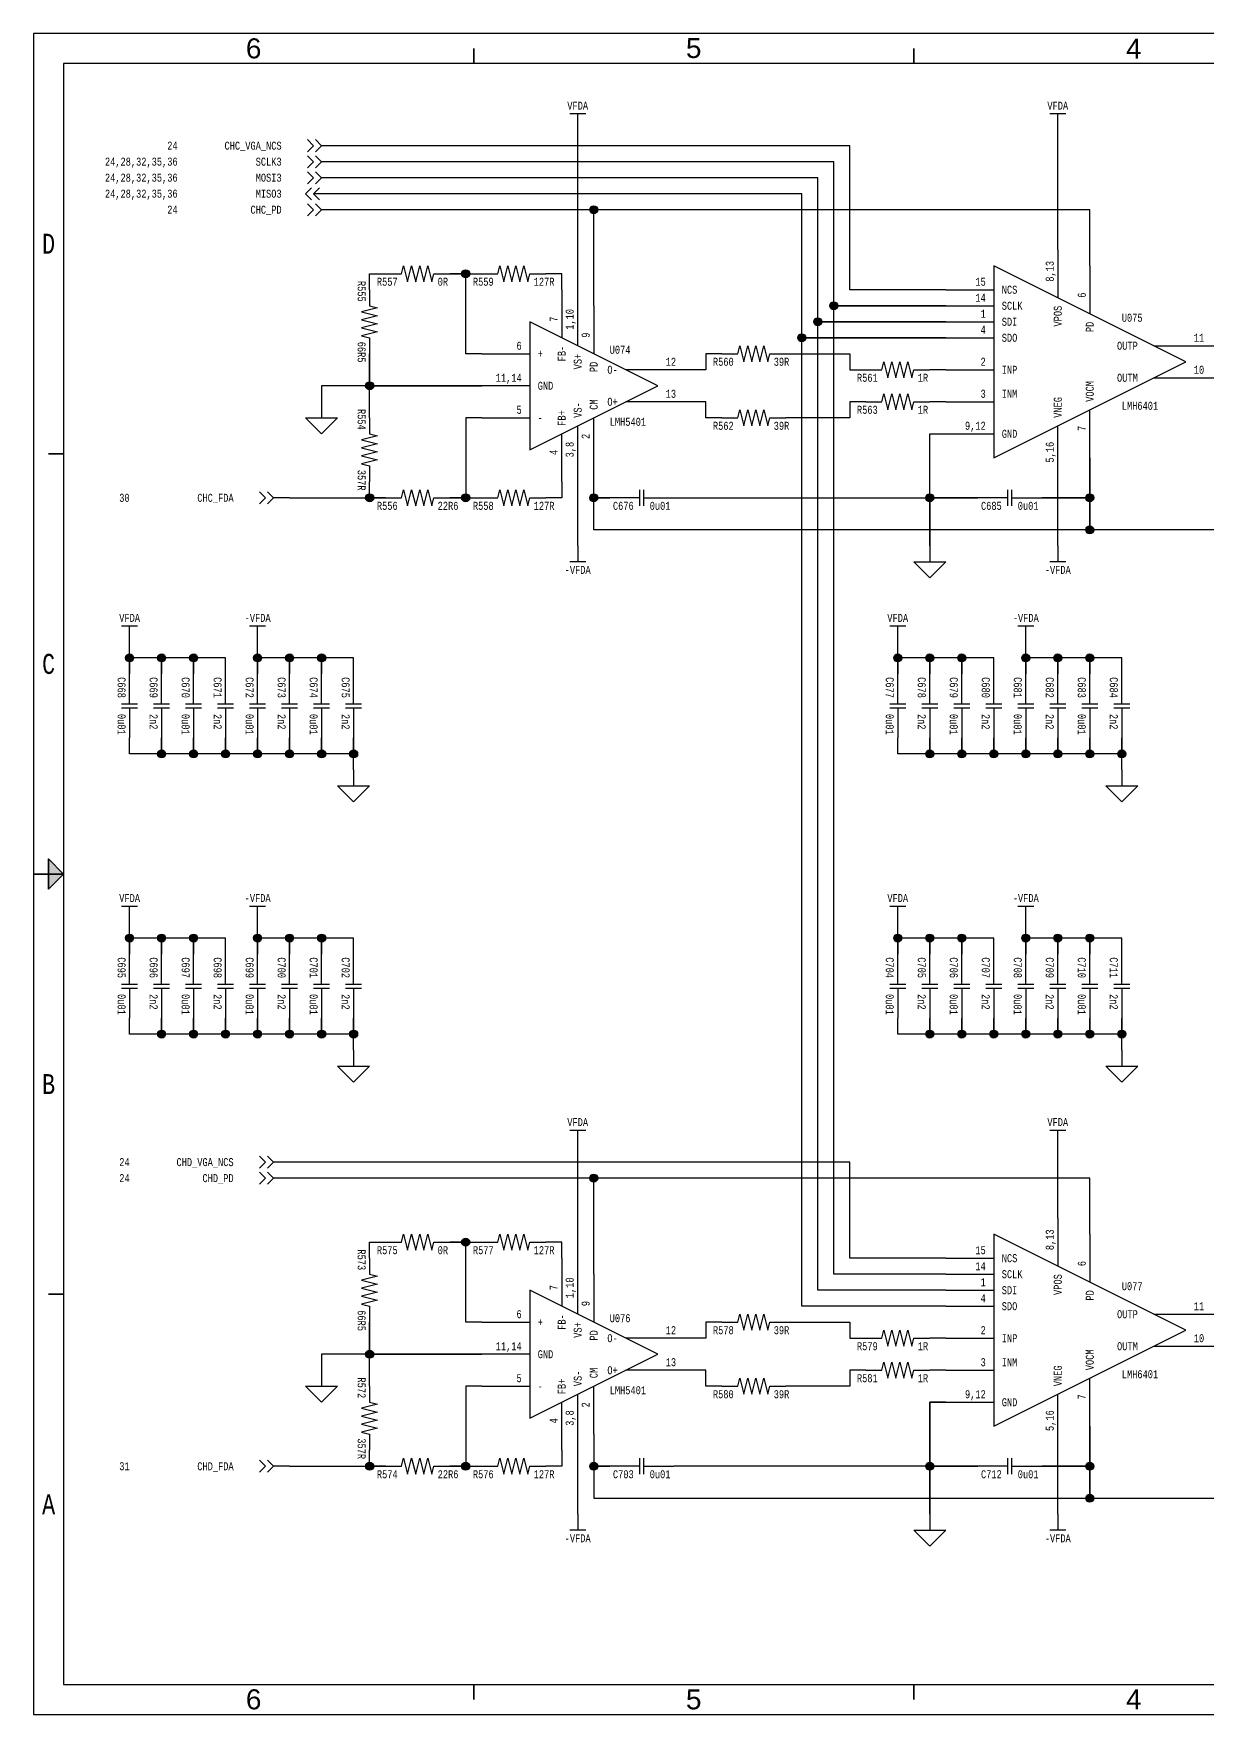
# Paper-space layout '33' of a CAD drawing. Header units: inches. Extents: x 0.2 to 16.8, y 0.2 to 10.8.
# Drawn here: x 0.25 to 7.58, y 0.25 to 10.75 of the extents above; entities that cross this region are included whole.
import ezdxf
from ezdxf.enums import TextEntityAlignment as Align

# ---------------------------------------------------------------- set-up
doc = ezdxf.new("R2010")
doc.units = ezdxf.units.IN
doc.header["$MEASUREMENT"] = 0
for name, color, linetype in [('BORDER', 13, 'Continuous'), ('COMPONENT', 14, 'Continuous'), ('SIGNAL', 84, 'Continuous'), ('TEXT', 252, 'Continuous')]:
    doc.layers.add(name, color=color, linetype=linetype)
doc.styles.add('Monotxt_75', font='monotxt.shx', dxfattribs={"width": 0.75})
doc.styles.get("Standard").update_dxf_attribs({"font": 'arial.ttf'})

# ---------------------------------------------------------------- blocks, each defined once
blk = doc.blocks.new('ANSI B Frame')
at = {"layer": 'BORDER', "lineweight": 35}
h = blk.add_hatch(color=256, dxfattribs=at)
h.dxf.hatch_style = 1
h.paths.add_polyline_path([(0.34375, 5.59375), (0.34375, 5.5), (0.4375, 5.5)])
h.paths.add_polyline_path([(0.4375, 5.5), (0.34375, 5.5), (0.34375, 5.40625)])
at = {"layer": 'BORDER'}
for points in [[(0.25, 0.25), (16.75, 0.25), (16.75, 10.75), (0.25, 10.75)], [(0.4375, 0.4375), (16.5625, 0.4375), (16.5625, 10.5625), (0.4375, 10.5625)]]:
    blk.add_lwpolyline(points, close=True, dxfattribs=at)
at = {"layer": 'BORDER', "lineweight": 35}
for points in [[(3, 10.65625), (3, 10.5625)], [(5.75, 10.65625), (5.75, 10.5625)], [(0.34375, 8.125), (0.4375, 8.125)], [(0.4375, 5.5), (0.25, 5.5)], [(0.34375, 2.875), (0.4375, 2.875)], [(3, 0.34375), (3, 0.4375)], [(5.75, 0.34375), (5.75, 0.4375)]]:
    blk.add_lwpolyline(points, dxfattribs=at)
blk.add_lwpolyline([(0.4375, 5.5), (0.34375, 5.59375), (0.34375, 5.40625)], close=True, dxfattribs=at)
at = {"layer": 'BORDER', "style": 'Monotxt_75', "width": 0.75}
for s, p in [('D', (0.34375, 9.4375)), ('C', (0.34375, 6.8125)), ('B', (0.34375, 4.1875)), ('A', (0.34375, 1.5625))]:
    blk.add_text(s, height=0.125, dxfattribs=at).set_placement(p, align=Align.MIDDLE_CENTER)
at = {"layer": 'BORDER', "flags": 8}
for tag, p in [('ZN6', (1.625, 10.65787)), ('ZN5', (4.375, 10.66009)), ('ZN4', (7.125, 10.65625)), ('ZN3', (9.875, 10.65796)), ('ZN2', (12.625, 10.65574)), ('ZN1', (15.375, 10.65574)), ('ZN6', (1.625, 0.34375)), ('ZN5', (4.375, 0.34375)), ('ZN4', (7.125, 0.34375)), ('ZN3', (9.875, 0.34375)), ('ZN2', (12.625, 0.34375)), ('ZN1', (15.375, 0.34375))]:
    blk.add_attdef(tag, text='', height=0.125, dxfattribs=at).set_placement(p, align=Align.MIDDLE_CENTER)
at = {"layer": 'TEXT', "style": 'Monotxt_75', "width": 0.75, "flags": 8}
for tag, height, p in [('DESRP', 0.0625, (13.625, 1)), ('DWG_NO', 0.1875, (13.9625, 0.7125))]:
    blk.add_attdef(tag, text='', height=height, dxfattribs=at).set_placement(p, align=Align.MIDDLE_LEFT)
for tag, height, p in [('SHTSZ', 0.1875, (13.7375, 0.7125)), ('REV', 0.1875, (16.4125, 0.7125)), ('SCALE', 0.0625, (14.15625, 0.5)), ('REVDATE', 0.0625, (15.11875, 0.5)), ('CURRSHT', 0.0625, (16.0625, 0.5)), ('LASTSHT', 0.0625, (16.4375, 0.5))]:
    blk.add_attdef(tag, text='', height=height, dxfattribs=at).set_placement(p, align=Align.MIDDLE_CENTER)
blk = doc.blocks.new('LMH5401')
for points in [[(-0.2, 0.6), (-0.2, 0.3)], [(-0.1, 0.25), (-0.1, 0.55)], [(0, 0.5), (0, 0.2)], [(-0.7, 0.2), (-0.4, 0.2)], [(-0.4, 0), (-0.7, 0)], [(0.6, 0.1), (0.2, 0.1)], [(0.6, -0.1), (0.2, -0.1)], [(-0.7, -0.2), (-0.4, -0.2)], [(0, -0.5), (0, -0.2)], [(-0.2, -0.6), (-0.2, -0.3)], [(-0.1, -0.55), (-0.1, -0.25)]]:
    blk.add_lwpolyline(points)
blk.add_lwpolyline([(-0.4, 0.4), (-0.4, -0.4), (0.4, 0)], close=True)
at = {"layer": 'TEXT', "style": 'Monotxt_75', "width": 0.75}
for s, p in [('7', (-0.225, 0.4)), ('1,10', (-0.125, 0.35)), ('9', (-0.025, 0.3))]:
    blk.add_text(s, height=0.05, rotation=90, dxfattribs=at).set_placement(p)
for s, p in [('6', (-0.45, 0.225)), ('11,14', (-0.45, 0.025)), ('5', (-0.45, -0.175))]:
    blk.add_text(s, height=0.05, dxfattribs=at).set_placement(p, align=Align.RIGHT)
for s, p in [('+', (-0.35, 0.2)), ('GND', (-0.35, 0)), ('-', (-0.35, -0.2))]:
    blk.add_text(s, height=0.05, dxfattribs=at).set_placement(p, align=Align.MIDDLE_LEFT)
for s, p in [('FB-', (-0.2, 0.25)), ('VS+', (-0.1, 0.2)), ('PD', (0, 0.15))]:
    blk.add_text(s, height=0.05, rotation=90, dxfattribs=at).set_placement(p, align=Align.MIDDLE_RIGHT)
for s, p in [('O-', (0.15, 0.1)), ('O+', (0.15, -0.1))]:
    blk.add_text(s, height=0.05, dxfattribs=at).set_placement(p, align=Align.MIDDLE_RIGHT)
for s, p in [('12', (0.45, 0.125)), ('13', (0.45, -0.075))]:
    blk.add_text(s, height=0.05, dxfattribs=at).set_placement(p)
for s, p in [('CM', (0, -0.15)), ('FB+', (-0.2, -0.25)), ('VS-', (-0.1, -0.2))]:
    blk.add_text(s, height=0.05, rotation=90, dxfattribs=at).set_placement(p, align=Align.MIDDLE_LEFT)
blk.add_text('LMH5401', height=0.05, dxfattribs=at).set_placement((0.1, -0.2), align=Align.TOP_LEFT)
for s, p in [('2', (-0.025, -0.3)), ('4', (-0.225, -0.4)), ('3,8', (-0.125, -0.35))]:
    blk.add_text(s, height=0.05, rotation=90, dxfattribs=at).set_placement(p, align=Align.RIGHT)
at = {"layer": 'TEXT', "style": 'Monotxt_75', "width": 0.75, "flags": 8}
blk.add_attdef('REFNO', (0.1, 0.2), '', height=0.05, dxfattribs=at)
blk = doc.blocks.new('SUPPLY_BUS')
for points in [[(0, 0), (0.05, 0)], [(0.05, 0.025), (0.05, -0.025)]]:
    blk.add_lwpolyline(points)
blk = doc.blocks.new('RES')
blk.add_lwpolyline([(-0.2, 0), (-0.1, 0), (-0.0875, 0.05), (-0.0625, -0.05), (-0.0375, 0.05), (-0.0125, -0.05), (0.0125, 0.05), (0.0375, -0.05), (0.0625, 0.05), (0.0875, -0.05), (0.1, 0), (0.2, 0)])
at = {"layer": 'TEXT', "style": 'Monotxt_75', "width": 0.75, "flags": 8}
blk.add_attdef('REFID', text='', height=0.05, dxfattribs=at).set_placement((-0.125, -0.025), align=Align.TOP_RIGHT)
blk.add_attdef('VALUE', text='', height=0.05, dxfattribs=at).set_placement((0.125, -0.025), align=Align.TOP_LEFT)
blk = doc.blocks.new('CONNECT')
blk.add_hatch(color=256).paths.add_polyline_path([(0.0125, 0, 1), (-0.0125, 0, 1)])
blk.add_circle((0, 0), 0.0125)
blk = doc.blocks.new('FLOAT_GND')
blk.add_lwpolyline([(0, 0), (0, -0.05)])
blk.add_lwpolyline([(-0.05, -0.05), (0.05, -0.05), (0, -0.1)], close=True)
blk = doc.blocks.new('FROM_CONN')
for points in [[(0, 0), (0.05, 0)], [(0.06875, 0.01875), (0.05, 0), (0.06875, -0.01875)], [(0.09375, 0.01875), (0.075, 0), (0.09375, -0.01875)]]:
    blk.add_lwpolyline(points)
blk = doc.blocks.new('TO_CONN')
for points in [[(0, 0), (0.075, 0)], [(0.05625, 0.01875), (0.075, 0), (0.05625, -0.01875)], [(0.08125, 0.01875), (0.1, 0), (0.08125, -0.01875)]]:
    blk.add_lwpolyline(points)
blk = doc.blocks.new('LMH6401')
for points in [[(-0.2, 0.7), (-0.2, 0.4)], [(0, 0.6), (0, 0.3)], [(-0.9, 0.45), (-0.6, 0.45)], [(-0.9, 0.35), (-0.6, 0.35)], [(-0.9, 0.25), (-0.6, 0.25)], [(-0.9, 0.15), (-0.6, 0.15)], [(0.4, 0.1), (0.9, 0.1)], [(-0.9, -0.05), (-0.6, -0.05)], [(0.4, -0.1), (0.9, -0.1)], [(-0.9, -0.25), (-0.6, -0.25)], [(0, -0.6), (0, -0.3)], [(-0.2, -0.7), (-0.2, -0.4)], [(-0.9, -0.45), (-0.6, -0.45)]]:
    blk.add_lwpolyline(points)
blk.add_lwpolyline([(-0.6, 0.6), (-0.6, -0.6), (0.6, 0)], close=True)
at = {"layer": 'TEXT', "style": 'Monotxt_75', "width": 0.75}
for s, p in [('15', (-0.65, 0.475)), ('14', (-0.65, 0.375)), ('1', (-0.65, 0.275)), ('4', (-0.65, 0.175)), ('2', (-0.65, -0.025)), ('3', (-0.65, -0.225)), ('9,12', (-0.65, -0.425))]:
    blk.add_text(s, height=0.05, dxfattribs=at).set_placement(p, align=Align.RIGHT)
for s, p in [('8,13', (-0.225, 0.5)), ('6', (-0.025, 0.4))]:
    blk.add_text(s, height=0.05, rotation=90, dxfattribs=at).set_placement(p)
for s, p in [('NCS', (-0.55, 0.45)), ('SCLK', (-0.55, 0.35)), ('SDI', (-0.55, 0.25)), ('SDO', (-0.55, 0.15)), ('INP', (-0.55, -0.05)), ('INM', (-0.55, -0.2)), ('GND', (-0.55, -0.45))]:
    blk.add_text(s, height=0.05, dxfattribs=at).set_placement(p, align=Align.MIDDLE_LEFT)
for s, p in [('VPOS', (-0.2, 0.35)), ('PD', (0, 0.25))]:
    blk.add_text(s, height=0.05, rotation=90, dxfattribs=at).set_placement(p, align=Align.MIDDLE_RIGHT)
for s, p in [('OUTP', (0.3, 0.1)), ('OUTM', (0.3, -0.1))]:
    blk.add_text(s, height=0.05, dxfattribs=at).set_placement(p, align=Align.MIDDLE_RIGHT)
for s, p in [('11', (0.65, 0.125)), ('10', (0.65, -0.075))]:
    blk.add_text(s, height=0.05, dxfattribs=at).set_placement(p)
for s, p in [('VOCM', (0, -0.25)), ('VNEG', (-0.2, -0.35))]:
    blk.add_text(s, height=0.05, rotation=90, dxfattribs=at).set_placement(p, align=Align.MIDDLE_LEFT)
for s, p in [('7', (-0.025, -0.4)), ('5,16', (-0.225, -0.5))]:
    blk.add_text(s, height=0.05, rotation=90, dxfattribs=at).set_placement(p, align=Align.RIGHT)
at = {"layer": 'TEXT', "style": 'Monotxt_75', "width": 0.75, "flags": 8}
blk.add_attdef('REF', (0.2, 0.25), '', height=0.05, dxfattribs=at)
blk.add_attdef('MFGPN', text='', height=0.05, dxfattribs=at).set_placement((0.2, -0.25), align=Align.TOP_LEFT)
blk = doc.blocks.new('CAP')
for points in [[(0, 0.0125), (0, 0.2)], [(-0.05, 0.0125), (0.05, 0.0125)], [(-0.05, -0.0125), (0.05, -0.0125)], [(0, -0.0125), (0, -0.2)]]:
    blk.add_lwpolyline(points)
at = {"layer": 'TEXT', "style": 'Monotxt_75', "width": 0.75, "flags": 8}
blk.add_attdef('REFID', text='', height=0.05, rotation=270, dxfattribs=at).set_placement((-0.025, 0.05), align=Align.TOP_RIGHT)
blk.add_attdef('VALUE', text='', height=0.05, rotation=270, dxfattribs=at).set_placement((-0.025, -0.05), align=Align.TOP_LEFT)

psp = doc.layouts.new('33')

# ---------------------------------------------------------------- linework, layer by layer
at = {"layer": 'SIGNAL'}
for points in [[(3.65, 9.1), (3.65, 10.15)], [(6.65, 9.4), (6.65, 10.15)], [(5.95, 9.15), (5.35, 9.15), (5.35, 10.05), (2.15, 10.05)], [(5.95, 3), (5.25, 3), (5.25, 9.025), (5.275, 9.05), (5.95, 9.05), (5.25, 9.05), (5.25, 9.95), (2.15, 9.95)], [(5.95, 2.9), (5.15, 2.9), (5.15, 8.925), (5.175, 8.95), (5.95, 8.95), (5.15, 8.95), (5.15, 9.85), (2.15, 9.85)], [(5.95, 2.8), (5.05, 2.8), (5.05, 8.825), (5.075, 8.85), (5.95, 8.85), (5.05, 8.85), (5.05, 9.75), (2.15, 9.75)], [(3.75, 9.05), (3.75, 9.65), (2.15, 9.65)], [(6.85, 9.3), (6.85, 9.65), (2.15, 9.65)], [(2.35, 9.15), (2.35, 9.25), (2.45, 9.25)], [(3.05, 8.75), (2.95, 8.75), (2.95, 9.25), (2.85, 9.25), (3.05, 9.25)], [(3.55, 9.15), (3.55, 9.25), (3.45, 9.25)], [(2.35, 8.35), (2.35, 8.75), (2.35, 8.55), (3.05, 8.55), (2.05, 8.55), (2.05, 8.45)], [(4.55, 8.75), (4.45, 8.75), (4.45, 8.65), (4.35, 8.65)], [(4.95, 8.75), (5.35, 8.75), (5.35, 8.65), (5.45, 8.65)], [(5.95, 8.65), (5.85, 8.65)], [(4.55, 8.35), (4.45, 8.35), (4.45, 8.45), (4.35, 8.45)], [(5.45, 8.45), (5.35, 8.45), (5.35, 8.35), (4.95, 8.35)], [(5.95, 8.45), (5.85, 8.45)], [(3.05, 8.35), (2.95, 8.35), (2.95, 7.85), (2.85, 7.85), (3.05, 7.85)], [(4.25, 7.85), (6.15, 7.85), (5.85, 7.85), (5.85, 7.55), (5.85, 8.25), (5.95, 8.25)], [(5.85, 7.55), (5.85, 8.25), (5.95, 8.25)], [(7.85, 7.65), (6.875, 7.65), (6.85, 7.675), (6.85, 8.1), (6.85, 7.85), (6.55, 7.85), (6.825, 7.85), (6.85, 7.825), (6.85, 7.65), (3.75, 7.65), (3.75, 7.85), (3.85, 7.85), (3.775, 7.85), (3.75, 7.875), (3.75, 8.05)], [(3.65, 7.55), (3.65, 8)], [(6.65, 7.55), (6.65, 8)], [(1.85, 7.85), (2.45, 7.85), (2.35, 7.85), (2.35, 7.95)], [(3.55, 7.95), (3.55, 7.85), (3.45, 7.85)], [(1.45, 6.75), (1.45, 6.85), (1.25, 6.85), (1.25, 6.75), (1.25, 6.825), (1.225, 6.85), (1.05, 6.85), (1.05, 6.75), (1.05, 6.825), (1.025, 6.85), (0.85, 6.85), (0.85, 6.75), (0.85, 6.95)], [(2.25, 6.75), (2.25, 6.85), (2.05, 6.85), (2.05, 6.75), (2.05, 6.825), (2.025, 6.85), (1.85, 6.85), (1.85, 6.75), (1.85, 6.825), (1.825, 6.85), (1.65, 6.85), (1.65, 6.75), (1.65, 6.95)], [(6.25, 6.75), (6.25, 6.85), (6.05, 6.85), (6.05, 6.75), (6.05, 6.825), (6.025, 6.85), (5.85, 6.85), (5.85, 6.75), (5.85, 6.825), (5.825, 6.85), (5.65, 6.85), (5.65, 6.75), (5.65, 6.95)], [(7.05, 6.75), (7.05, 6.85), (6.85, 6.85), (6.85, 6.75), (6.85, 6.825), (6.825, 6.85), (6.65, 6.85), (6.65, 6.75), (6.65, 6.825), (6.625, 6.85), (6.45, 6.85), (6.45, 6.75), (6.45, 6.95)], [(2.25, 6.15), (2.25, 6.35), (2.25, 6.25), (2.075, 6.25), (2.05, 6.275), (2.05, 6.35), (2.05, 6.25), (1.875, 6.25), (1.85, 6.275), (1.85, 6.35), (1.85, 6.25), (1.675, 6.25), (1.65, 6.275), (1.65, 6.35), (1.65, 6.25), (1.475, 6.25), (1.45, 6.275), (1.45, 6.35), (1.45, 6.25), (1.275, 6.25), (1.25, 6.275), (1.25, 6.35), (1.25, 6.25), (1.075, 6.25), (1.05, 6.275), (1.05, 6.35), (1.05, 6.25), (0.85, 6.25), (0.85, 6.35)], [(7.05, 6.15), (7.05, 6.35), (7.05, 6.25), (6.875, 6.25), (6.85, 6.275), (6.85, 6.35), (6.85, 6.25), (6.675, 6.25), (6.65, 6.275), (6.65, 6.35), (6.65, 6.25), (6.475, 6.25), (6.45, 6.275), (6.45, 6.35), (6.45, 6.25), (6.275, 6.25), (6.25, 6.275), (6.25, 6.35), (6.25, 6.25), (6.075, 6.25), (6.05, 6.275), (6.05, 6.35), (6.05, 6.25), (5.875, 6.25), (5.85, 6.275), (5.85, 6.35), (5.85, 6.25), (5.65, 6.25), (5.65, 6.35)], [(1.45, 5), (1.45, 5.1), (1.25, 5.1), (1.25, 5), (1.25, 5.075), (1.225, 5.1), (1.05, 5.1), (1.05, 5), (1.05, 5.075), (1.025, 5.1), (0.85, 5.1), (0.85, 5), (0.85, 5.2)], [(2.25, 5), (2.25, 5.1), (2.05, 5.1), (2.05, 5), (2.05, 5.075), (2.025, 5.1), (1.85, 5.1), (1.85, 5), (1.85, 5.075), (1.825, 5.1), (1.65, 5.1), (1.65, 5), (1.65, 5.2)], [(6.25, 5), (6.25, 5.1), (6.05, 5.1), (6.05, 5), (6.05, 5.075), (6.025, 5.1), (5.85, 5.1), (5.85, 5), (5.85, 5.075), (5.825, 5.1), (5.65, 5.1), (5.65, 5), (5.65, 5.2)], [(7.05, 5), (7.05, 5.1), (6.85, 5.1), (6.85, 5), (6.85, 5.075), (6.825, 5.1), (6.65, 5.1), (6.65, 5), (6.65, 5.075), (6.625, 5.1), (6.45, 5.1), (6.45, 5), (6.45, 5.2)], [(2.25, 4.4), (2.25, 4.6), (2.25, 4.5), (2.075, 4.5), (2.05, 4.525), (2.05, 4.6), (2.05, 4.5), (1.875, 4.5), (1.85, 4.525), (1.85, 4.6), (1.85, 4.5), (1.675, 4.5), (1.65, 4.525), (1.65, 4.6), (1.65, 4.5), (1.475, 4.5), (1.45, 4.525), (1.45, 4.6), (1.45, 4.5), (1.275, 4.5), (1.25, 4.525), (1.25, 4.6), (1.25, 4.5), (1.075, 4.5), (1.05, 4.525), (1.05, 4.6), (1.05, 4.5), (0.85, 4.5), (0.85, 4.6)], [(7.05, 4.4), (7.05, 4.6), (7.05, 4.5), (6.875, 4.5), (6.85, 4.525), (6.85, 4.6), (6.85, 4.5), (6.675, 4.5), (6.65, 4.525), (6.65, 4.6), (6.65, 4.5), (6.475, 4.5), (6.45, 4.525), (6.45, 4.6), (6.45, 4.5), (6.275, 4.5), (6.25, 4.525), (6.25, 4.6), (6.25, 4.5), (6.075, 4.5), (6.05, 4.525), (6.05, 4.6), (6.05, 4.5), (5.875, 4.5), (5.85, 4.525), (5.85, 4.6), (5.85, 4.5), (5.65, 4.5), (5.65, 4.6)], [(3.65, 3.05), (3.65, 3.8)], [(6.65, 3.35), (6.65, 3.8)], [(5.95, 3.1), (5.35, 3.1), (5.35, 3.7), (1.85, 3.7)], [(3.75, 3), (3.75, 3.6), (1.85, 3.6)], [(6.85, 3.25), (6.85, 3.6), (1.85, 3.6)], [(2.35, 3.1), (2.35, 3.2), (2.45, 3.2)], [(3.05, 2.7), (2.95, 2.7), (2.95, 3.2), (2.85, 3.2), (3.05, 3.2)], [(3.55, 3.1), (3.55, 3.2), (3.45, 3.2)], [(2.35, 2.3), (2.35, 2.7), (2.35, 2.5), (3.05, 2.5), (2.05, 2.5), (2.05, 2.4)], [(4.55, 2.7), (4.45, 2.7), (4.45, 2.6), (4.35, 2.6)], [(4.95, 2.7), (5.35, 2.7), (5.35, 2.6), (5.45, 2.6)], [(5.95, 2.6), (5.85, 2.6)], [(4.55, 2.3), (4.45, 2.3), (4.45, 2.4), (4.35, 2.4)], [(5.45, 2.4), (5.35, 2.4), (5.35, 2.3), (4.95, 2.3)], [(5.95, 2.4), (5.85, 2.4)], [(3.05, 2.3), (2.95, 2.3), (2.95, 1.8), (2.85, 1.8), (3.05, 1.8)], [(5.95, 2.2), (5.85, 2.2), (5.85, 1.5), (5.85, 1.8), (6.15, 1.8), (4.25, 1.8)], [(5.85, 1.5), (5.85, 2.2), (5.95, 2.2)], [(3.75, 2), (3.75, 1.825), (3.775, 1.8), (3.85, 1.8), (3.75, 1.8), (3.75, 1.6), (6.85, 1.6), (6.85, 1.775), (6.825, 1.8), (6.55, 1.8), (6.85, 1.8), (6.85, 2.05), (6.85, 1.625), (6.875, 1.6), (7.85, 1.6)], [(1.85, 1.8), (2.45, 1.8), (2.35, 1.8), (2.35, 1.9)], [(3.55, 1.9), (3.55, 1.8), (3.45, 1.8)], [(3.65, 1.5), (3.65, 1.95)], [(6.65, 1.5), (6.65, 1.95)]]:
    psp.add_lwpolyline(points, dxfattribs=at)

# ---------------------------------------------------------------- block references
ref = psp.add_blockref('ANSI B Frame', (0, 0))
ref.add_attrib('ZN4', '4', dxfattribs={"layer": 'BORDER', "height": 0.125}).set_placement((7.125, 0.344), align=Align.MIDDLE_CENTER)
ref.add_attrib('ZN4', '4', dxfattribs={"layer": 'BORDER', "height": 0.125}).set_placement((7.125, 10.656), align=Align.MIDDLE_CENTER)
ref.add_attrib('ZN5', '5', dxfattribs={"layer": 'BORDER', "height": 0.125}).set_placement((4.375, 0.344), align=Align.MIDDLE_CENTER)
ref.add_attrib('ZN5', '5', dxfattribs={"layer": 'BORDER', "height": 0.125}).set_placement((4.375, 10.66), align=Align.MIDDLE_CENTER)
ref.add_attrib('ZN6', '6', dxfattribs={"layer": 'BORDER', "height": 0.125}).set_placement((1.625, 0.344), align=Align.MIDDLE_CENTER)
ref.add_attrib('ZN6', '6', dxfattribs={"layer": 'BORDER', "height": 0.125}).set_placement((1.625, 10.658), align=Align.MIDDLE_CENTER)
at = {"layer": 'COMPONENT', "xscale": 2, "yscale": 2, "zscale": 2}
for p, rotation in [((3.65, 10.15), 90), ((6.65, 10.15), 90), ((3.65, 7.55), 270), ((6.65, 7.55), 270), ((0.85, 6.95), 90), ((1.65, 6.95), 90), ((5.65, 6.95), 90), ((6.45, 6.95), 90), ((0.85, 5.2), 90), ((1.65, 5.2), 90), ((5.65, 5.2), 90), ((6.45, 5.2), 90), ((3.65, 3.8), 90), ((6.65, 3.8), 90), ((3.65, 1.5), 270), ((6.65, 1.5), 270)]:
    psp.add_blockref('SUPPLY_BUS', p, dxfattribs=dict(at, rotation=rotation))
at = {"layer": 'COMPONENT', "yscale": 2, "zscale": 2}
for name, p, xscale in [('FROM_CONN', (2.15, 10.05), -2), ('FROM_CONN', (2.15, 9.95), -2), ('FROM_CONN', (2.15, 9.85), -2), ('TO_CONN', (2.15, 9.75), -2), ('FROM_CONN', (2.15, 9.65), -2), ('FLOAT_GND', (2.05, 8.45), 2), ('FROM_CONN', (1.85, 7.85), -2), ('FLOAT_GND', (5.85, 7.55), 2), ('FLOAT_GND', (2.25, 6.15), 2), ('FLOAT_GND', (7.05, 6.15), 2), ('FLOAT_GND', (2.25, 4.4), 2), ('FLOAT_GND', (7.05, 4.4), 2), ('FROM_CONN', (1.85, 3.7), -2), ('FROM_CONN', (1.85, 3.6), -2), ('FLOAT_GND', (2.05, 2.4), 2), ('FROM_CONN', (1.85, 1.8), -2), ('FLOAT_GND', (5.85, 1.5), 2)]:
    psp.add_blockref(name, p, dxfattribs=dict(at, xscale=xscale))
at = {"layer": 'COMPONENT'}
ref = psp.add_blockref('LMH6401', (6.85, 8.7), dxfattribs=at)
ref.add_attrib('REF', 'U075', (7.05, 8.95), dxfattribs={"layer": 'TEXT', "height": 0.05, "style": 'Monotxt_75', "width": 0.75})
ref.add_attrib('MFGPN', 'LMH6401', dxfattribs={"layer": 'TEXT', "height": 0.05, "style": 'Monotxt_75', "width": 0.75}).set_placement((7.05, 8.45), align=Align.TOP_LEFT)
for p, values in [((2.65, 9.25), {'REFID': 'R557', 'VALUE': '0R'}), ((3.25, 9.25), {'REFID': 'R559', 'VALUE': '127R'}), ((4.75, 8.75), {'REFID': 'R560', 'VALUE': '39R'}), ((5.65, 8.65), {'REFID': 'R561', 'VALUE': '1R'}), ((5.65, 8.45), {'REFID': 'R563', 'VALUE': '1R'}), ((4.75, 8.35), {'REFID': 'R562', 'VALUE': '39R'}), ((2.65, 7.85), {'REFID': 'R556', 'VALUE': '22R6'}), ((3.25, 7.85), {'REFID': 'R558', 'VALUE': '127R'}), ((2.65, 3.2), {'REFID': 'R575', 'VALUE': '0R'}), ((3.25, 3.2), {'REFID': 'R577', 'VALUE': '127R'}), ((4.75, 2.7), {'REFID': 'R578', 'VALUE': '39R'}), ((5.65, 2.6), {'REFID': 'R579', 'VALUE': '1R'}), ((5.65, 2.4), {'REFID': 'R581', 'VALUE': '1R'}), ((4.75, 2.3), {'REFID': 'R580', 'VALUE': '39R'}), ((2.65, 1.8), {'REFID': 'R574', 'VALUE': '22R6'}), ((3.25, 1.8), {'REFID': 'R576', 'VALUE': '127R'})]:
    psp.add_blockref('RES', p, dxfattribs=at).add_auto_attribs(values)
at = {"layer": 'COMPONENT', "rotation": 270}
for p, values in [((2.35, 8.95), {'REFID': 'R555', 'VALUE': '66R5'}), ((2.35, 8.15), {'REFID': 'R554', 'VALUE': '357R'}), ((2.35, 2.9), {'REFID': 'R573', 'VALUE': '66R5'}), ((2.35, 2.1), {'REFID': 'R572', 'VALUE': '357R'})]:
    psp.add_blockref('RES', p, dxfattribs=at).add_auto_attribs(values)
at = {"layer": 'COMPONENT'}
ref = psp.add_blockref('LMH5401', (3.75, 8.55), dxfattribs=at)
ref.add_attrib('REFNO', 'U074', (3.85, 8.75), dxfattribs={"layer": 'TEXT', "height": 0.05, "style": 'Monotxt_75', "width": 0.75})
ref = psp.add_blockref('CAP', (4.05, 7.85), dxfattribs=dict(at, rotation=90))
ref.add_attrib('REFID', 'C676', dxfattribs={"layer": 'TEXT', "height": 0.05, "style": 'Monotxt_75', "width": 0.75}).set_placement((4, 7.825), align=Align.TOP_RIGHT)
ref.add_attrib('VALUE', '0u01', dxfattribs={"layer": 'TEXT', "height": 0.05, "style": 'Monotxt_75', "width": 0.75}).set_placement((4.1, 7.825), align=Align.TOP_LEFT)
ref = psp.add_blockref('CAP', (6.35, 7.85), dxfattribs=dict(at, rotation=90))
ref.add_attrib('REFID', 'C685', dxfattribs={"layer": 'TEXT', "height": 0.05, "style": 'Monotxt_75', "width": 0.75}).set_placement((6.3, 7.825), align=Align.TOP_RIGHT)
ref.add_attrib('VALUE', '0u01', dxfattribs={"layer": 'TEXT', "height": 0.05, "style": 'Monotxt_75', "width": 0.75}).set_placement((6.4, 7.825), align=Align.TOP_LEFT)
ref = psp.add_blockref('CAP', (0.85, 6.55), dxfattribs=at)
ref.add_attrib('REFID', 'C668', dxfattribs={"layer": 'TEXT', "height": 0.05, "rotation": 270, "style": 'Monotxt_75', "width": 0.75}).set_placement((0.825, 6.6), align=Align.TOP_RIGHT)
ref.add_attrib('VALUE', '0u01', dxfattribs={"layer": 'TEXT', "height": 0.05, "rotation": 270, "style": 'Monotxt_75', "width": 0.75}).set_placement((0.825, 6.5), align=Align.TOP_LEFT)
ref = psp.add_blockref('CAP', (1.05, 6.55), dxfattribs=at)
ref.add_attrib('REFID', 'C669', dxfattribs={"layer": 'TEXT', "height": 0.05, "rotation": 270, "style": 'Monotxt_75', "width": 0.75}).set_placement((1.025, 6.6), align=Align.TOP_RIGHT)
ref.add_attrib('VALUE', '2n2', dxfattribs={"layer": 'TEXT', "height": 0.05, "rotation": 270, "style": 'Monotxt_75', "width": 0.75}).set_placement((1.025, 6.5), align=Align.TOP_LEFT)
ref = psp.add_blockref('CAP', (1.25, 6.55), dxfattribs=at)
ref.add_attrib('REFID', 'C670', dxfattribs={"layer": 'TEXT', "height": 0.05, "rotation": 270, "style": 'Monotxt_75', "width": 0.75}).set_placement((1.225, 6.6), align=Align.TOP_RIGHT)
ref.add_attrib('VALUE', '0u01', dxfattribs={"layer": 'TEXT', "height": 0.05, "rotation": 270, "style": 'Monotxt_75', "width": 0.75}).set_placement((1.225, 6.5), align=Align.TOP_LEFT)
ref = psp.add_blockref('CAP', (1.45, 6.55), dxfattribs=at)
ref.add_attrib('REFID', 'C671', dxfattribs={"layer": 'TEXT', "height": 0.05, "rotation": 270, "style": 'Monotxt_75', "width": 0.75}).set_placement((1.425, 6.6), align=Align.TOP_RIGHT)
ref.add_attrib('VALUE', '2n2', dxfattribs={"layer": 'TEXT', "height": 0.05, "rotation": 270, "style": 'Monotxt_75', "width": 0.75}).set_placement((1.425, 6.5), align=Align.TOP_LEFT)
ref = psp.add_blockref('CAP', (1.65, 6.55), dxfattribs=at)
ref.add_attrib('REFID', 'C672', dxfattribs={"layer": 'TEXT', "height": 0.05, "rotation": 270, "style": 'Monotxt_75', "width": 0.75}).set_placement((1.625, 6.6), align=Align.TOP_RIGHT)
ref.add_attrib('VALUE', '0u01', dxfattribs={"layer": 'TEXT', "height": 0.05, "rotation": 270, "style": 'Monotxt_75', "width": 0.75}).set_placement((1.625, 6.5), align=Align.TOP_LEFT)
ref = psp.add_blockref('CAP', (1.85, 6.55), dxfattribs=at)
ref.add_attrib('REFID', 'C673', dxfattribs={"layer": 'TEXT', "height": 0.05, "rotation": 270, "style": 'Monotxt_75', "width": 0.75}).set_placement((1.825, 6.6), align=Align.TOP_RIGHT)
ref.add_attrib('VALUE', '2n2', dxfattribs={"layer": 'TEXT', "height": 0.05, "rotation": 270, "style": 'Monotxt_75', "width": 0.75}).set_placement((1.825, 6.5), align=Align.TOP_LEFT)
ref = psp.add_blockref('CAP', (2.05, 6.55), dxfattribs=at)
ref.add_attrib('REFID', 'C674', dxfattribs={"layer": 'TEXT', "height": 0.05, "rotation": 270, "style": 'Monotxt_75', "width": 0.75}).set_placement((2.025, 6.6), align=Align.TOP_RIGHT)
ref.add_attrib('VALUE', '0u01', dxfattribs={"layer": 'TEXT', "height": 0.05, "rotation": 270, "style": 'Monotxt_75', "width": 0.75}).set_placement((2.025, 6.5), align=Align.TOP_LEFT)
ref = psp.add_blockref('CAP', (2.25, 6.55), dxfattribs=at)
ref.add_attrib('REFID', 'C675', dxfattribs={"layer": 'TEXT', "height": 0.05, "rotation": 270, "style": 'Monotxt_75', "width": 0.75}).set_placement((2.225, 6.6), align=Align.TOP_RIGHT)
ref.add_attrib('VALUE', '2n2', dxfattribs={"layer": 'TEXT', "height": 0.05, "rotation": 270, "style": 'Monotxt_75', "width": 0.75}).set_placement((2.225, 6.5), align=Align.TOP_LEFT)
ref = psp.add_blockref('CAP', (5.65, 6.55), dxfattribs=at)
ref.add_attrib('REFID', 'C677', dxfattribs={"layer": 'TEXT', "height": 0.05, "rotation": 270, "style": 'Monotxt_75', "width": 0.75}).set_placement((5.625, 6.6), align=Align.TOP_RIGHT)
ref.add_attrib('VALUE', '0u01', dxfattribs={"layer": 'TEXT', "height": 0.05, "rotation": 270, "style": 'Monotxt_75', "width": 0.75}).set_placement((5.625, 6.5), align=Align.TOP_LEFT)
ref = psp.add_blockref('CAP', (5.85, 6.55), dxfattribs=at)
ref.add_attrib('REFID', 'C678', dxfattribs={"layer": 'TEXT', "height": 0.05, "rotation": 270, "style": 'Monotxt_75', "width": 0.75}).set_placement((5.825, 6.6), align=Align.TOP_RIGHT)
ref.add_attrib('VALUE', '2n2', dxfattribs={"layer": 'TEXT', "height": 0.05, "rotation": 270, "style": 'Monotxt_75', "width": 0.75}).set_placement((5.825, 6.5), align=Align.TOP_LEFT)
ref = psp.add_blockref('CAP', (6.05, 6.55), dxfattribs=at)
ref.add_attrib('REFID', 'C679', dxfattribs={"layer": 'TEXT', "height": 0.05, "rotation": 270, "style": 'Monotxt_75', "width": 0.75}).set_placement((6.025, 6.6), align=Align.TOP_RIGHT)
ref.add_attrib('VALUE', '0u01', dxfattribs={"layer": 'TEXT', "height": 0.05, "rotation": 270, "style": 'Monotxt_75', "width": 0.75}).set_placement((6.025, 6.5), align=Align.TOP_LEFT)
ref = psp.add_blockref('CAP', (6.25, 6.55), dxfattribs=at)
ref.add_attrib('REFID', 'C680', dxfattribs={"layer": 'TEXT', "height": 0.05, "rotation": 270, "style": 'Monotxt_75', "width": 0.75}).set_placement((6.225, 6.6), align=Align.TOP_RIGHT)
ref.add_attrib('VALUE', '2n2', dxfattribs={"layer": 'TEXT', "height": 0.05, "rotation": 270, "style": 'Monotxt_75', "width": 0.75}).set_placement((6.225, 6.5), align=Align.TOP_LEFT)
ref = psp.add_blockref('CAP', (6.45, 6.55), dxfattribs=at)
ref.add_attrib('REFID', 'C681', dxfattribs={"layer": 'TEXT', "height": 0.05, "rotation": 270, "style": 'Monotxt_75', "width": 0.75}).set_placement((6.425, 6.6), align=Align.TOP_RIGHT)
ref.add_attrib('VALUE', '0u01', dxfattribs={"layer": 'TEXT', "height": 0.05, "rotation": 270, "style": 'Monotxt_75', "width": 0.75}).set_placement((6.425, 6.5), align=Align.TOP_LEFT)
ref = psp.add_blockref('CAP', (6.65, 6.55), dxfattribs=at)
ref.add_attrib('REFID', 'C682', dxfattribs={"layer": 'TEXT', "height": 0.05, "rotation": 270, "style": 'Monotxt_75', "width": 0.75}).set_placement((6.625, 6.6), align=Align.TOP_RIGHT)
ref.add_attrib('VALUE', '2n2', dxfattribs={"layer": 'TEXT', "height": 0.05, "rotation": 270, "style": 'Monotxt_75', "width": 0.75}).set_placement((6.625, 6.5), align=Align.TOP_LEFT)
ref = psp.add_blockref('CAP', (6.85, 6.55), dxfattribs=at)
ref.add_attrib('REFID', 'C683', dxfattribs={"layer": 'TEXT', "height": 0.05, "rotation": 270, "style": 'Monotxt_75', "width": 0.75}).set_placement((6.825, 6.6), align=Align.TOP_RIGHT)
ref.add_attrib('VALUE', '0u01', dxfattribs={"layer": 'TEXT', "height": 0.05, "rotation": 270, "style": 'Monotxt_75', "width": 0.75}).set_placement((6.825, 6.5), align=Align.TOP_LEFT)
ref = psp.add_blockref('CAP', (7.05, 6.55), dxfattribs=at)
ref.add_attrib('REFID', 'C684', dxfattribs={"layer": 'TEXT', "height": 0.05, "rotation": 270, "style": 'Monotxt_75', "width": 0.75}).set_placement((7.025, 6.6), align=Align.TOP_RIGHT)
ref.add_attrib('VALUE', '2n2', dxfattribs={"layer": 'TEXT', "height": 0.05, "rotation": 270, "style": 'Monotxt_75', "width": 0.75}).set_placement((7.025, 6.5), align=Align.TOP_LEFT)
ref = psp.add_blockref('CAP', (0.85, 4.8), dxfattribs=at)
ref.add_attrib('REFID', 'C695', dxfattribs={"layer": 'TEXT', "height": 0.05, "rotation": 270, "style": 'Monotxt_75', "width": 0.75}).set_placement((0.825, 4.85), align=Align.TOP_RIGHT)
ref.add_attrib('VALUE', '0u01', dxfattribs={"layer": 'TEXT', "height": 0.05, "rotation": 270, "style": 'Monotxt_75', "width": 0.75}).set_placement((0.825, 4.75), align=Align.TOP_LEFT)
ref = psp.add_blockref('CAP', (1.05, 4.8), dxfattribs=at)
ref.add_attrib('REFID', 'C696', dxfattribs={"layer": 'TEXT', "height": 0.05, "rotation": 270, "style": 'Monotxt_75', "width": 0.75}).set_placement((1.025, 4.85), align=Align.TOP_RIGHT)
ref.add_attrib('VALUE', '2n2', dxfattribs={"layer": 'TEXT', "height": 0.05, "rotation": 270, "style": 'Monotxt_75', "width": 0.75}).set_placement((1.025, 4.75), align=Align.TOP_LEFT)
ref = psp.add_blockref('CAP', (1.25, 4.8), dxfattribs=at)
ref.add_attrib('REFID', 'C697', dxfattribs={"layer": 'TEXT', "height": 0.05, "rotation": 270, "style": 'Monotxt_75', "width": 0.75}).set_placement((1.225, 4.85), align=Align.TOP_RIGHT)
ref.add_attrib('VALUE', '0u01', dxfattribs={"layer": 'TEXT', "height": 0.05, "rotation": 270, "style": 'Monotxt_75', "width": 0.75}).set_placement((1.225, 4.75), align=Align.TOP_LEFT)
ref = psp.add_blockref('CAP', (1.45, 4.8), dxfattribs=at)
ref.add_attrib('REFID', 'C698', dxfattribs={"layer": 'TEXT', "height": 0.05, "rotation": 270, "style": 'Monotxt_75', "width": 0.75}).set_placement((1.425, 4.85), align=Align.TOP_RIGHT)
ref.add_attrib('VALUE', '2n2', dxfattribs={"layer": 'TEXT', "height": 0.05, "rotation": 270, "style": 'Monotxt_75', "width": 0.75}).set_placement((1.425, 4.75), align=Align.TOP_LEFT)
ref = psp.add_blockref('CAP', (1.65, 4.8), dxfattribs=at)
ref.add_attrib('REFID', 'C699', dxfattribs={"layer": 'TEXT', "height": 0.05, "rotation": 270, "style": 'Monotxt_75', "width": 0.75}).set_placement((1.625, 4.85), align=Align.TOP_RIGHT)
ref.add_attrib('VALUE', '0u01', dxfattribs={"layer": 'TEXT', "height": 0.05, "rotation": 270, "style": 'Monotxt_75', "width": 0.75}).set_placement((1.625, 4.75), align=Align.TOP_LEFT)
ref = psp.add_blockref('CAP', (1.85, 4.8), dxfattribs=at)
ref.add_attrib('REFID', 'C700', dxfattribs={"layer": 'TEXT', "height": 0.05, "rotation": 270, "style": 'Monotxt_75', "width": 0.75}).set_placement((1.825, 4.85), align=Align.TOP_RIGHT)
ref.add_attrib('VALUE', '2n2', dxfattribs={"layer": 'TEXT', "height": 0.05, "rotation": 270, "style": 'Monotxt_75', "width": 0.75}).set_placement((1.825, 4.75), align=Align.TOP_LEFT)
ref = psp.add_blockref('CAP', (2.05, 4.8), dxfattribs=at)
ref.add_attrib('REFID', 'C701', dxfattribs={"layer": 'TEXT', "height": 0.05, "rotation": 270, "style": 'Monotxt_75', "width": 0.75}).set_placement((2.025, 4.85), align=Align.TOP_RIGHT)
ref.add_attrib('VALUE', '0u01', dxfattribs={"layer": 'TEXT', "height": 0.05, "rotation": 270, "style": 'Monotxt_75', "width": 0.75}).set_placement((2.025, 4.75), align=Align.TOP_LEFT)
ref = psp.add_blockref('CAP', (2.25, 4.8), dxfattribs=at)
ref.add_attrib('REFID', 'C702', dxfattribs={"layer": 'TEXT', "height": 0.05, "rotation": 270, "style": 'Monotxt_75', "width": 0.75}).set_placement((2.225, 4.85), align=Align.TOP_RIGHT)
ref.add_attrib('VALUE', '2n2', dxfattribs={"layer": 'TEXT', "height": 0.05, "rotation": 270, "style": 'Monotxt_75', "width": 0.75}).set_placement((2.225, 4.75), align=Align.TOP_LEFT)
ref = psp.add_blockref('CAP', (5.65, 4.8), dxfattribs=at)
ref.add_attrib('REFID', 'C704', dxfattribs={"layer": 'TEXT', "height": 0.05, "rotation": 270, "style": 'Monotxt_75', "width": 0.75}).set_placement((5.625, 4.85), align=Align.TOP_RIGHT)
ref.add_attrib('VALUE', '0u01', dxfattribs={"layer": 'TEXT', "height": 0.05, "rotation": 270, "style": 'Monotxt_75', "width": 0.75}).set_placement((5.625, 4.75), align=Align.TOP_LEFT)
ref = psp.add_blockref('CAP', (5.85, 4.8), dxfattribs=at)
ref.add_attrib('REFID', 'C705', dxfattribs={"layer": 'TEXT', "height": 0.05, "rotation": 270, "style": 'Monotxt_75', "width": 0.75}).set_placement((5.825, 4.85), align=Align.TOP_RIGHT)
ref.add_attrib('VALUE', '2n2', dxfattribs={"layer": 'TEXT', "height": 0.05, "rotation": 270, "style": 'Monotxt_75', "width": 0.75}).set_placement((5.825, 4.75), align=Align.TOP_LEFT)
ref = psp.add_blockref('CAP', (6.05, 4.8), dxfattribs=at)
ref.add_attrib('REFID', 'C706', dxfattribs={"layer": 'TEXT', "height": 0.05, "rotation": 270, "style": 'Monotxt_75', "width": 0.75}).set_placement((6.025, 4.85), align=Align.TOP_RIGHT)
ref.add_attrib('VALUE', '0u01', dxfattribs={"layer": 'TEXT', "height": 0.05, "rotation": 270, "style": 'Monotxt_75', "width": 0.75}).set_placement((6.025, 4.75), align=Align.TOP_LEFT)
ref = psp.add_blockref('CAP', (6.25, 4.8), dxfattribs=at)
ref.add_attrib('REFID', 'C707', dxfattribs={"layer": 'TEXT', "height": 0.05, "rotation": 270, "style": 'Monotxt_75', "width": 0.75}).set_placement((6.225, 4.85), align=Align.TOP_RIGHT)
ref.add_attrib('VALUE', '2n2', dxfattribs={"layer": 'TEXT', "height": 0.05, "rotation": 270, "style": 'Monotxt_75', "width": 0.75}).set_placement((6.225, 4.75), align=Align.TOP_LEFT)
ref = psp.add_blockref('CAP', (6.45, 4.8), dxfattribs=at)
ref.add_attrib('REFID', 'C708', dxfattribs={"layer": 'TEXT', "height": 0.05, "rotation": 270, "style": 'Monotxt_75', "width": 0.75}).set_placement((6.425, 4.85), align=Align.TOP_RIGHT)
ref.add_attrib('VALUE', '0u01', dxfattribs={"layer": 'TEXT', "height": 0.05, "rotation": 270, "style": 'Monotxt_75', "width": 0.75}).set_placement((6.425, 4.75), align=Align.TOP_LEFT)
ref = psp.add_blockref('CAP', (6.65, 4.8), dxfattribs=at)
ref.add_attrib('REFID', 'C709', dxfattribs={"layer": 'TEXT', "height": 0.05, "rotation": 270, "style": 'Monotxt_75', "width": 0.75}).set_placement((6.625, 4.85), align=Align.TOP_RIGHT)
ref.add_attrib('VALUE', '2n2', dxfattribs={"layer": 'TEXT', "height": 0.05, "rotation": 270, "style": 'Monotxt_75', "width": 0.75}).set_placement((6.625, 4.75), align=Align.TOP_LEFT)
ref = psp.add_blockref('CAP', (6.85, 4.8), dxfattribs=at)
ref.add_attrib('REFID', 'C710', dxfattribs={"layer": 'TEXT', "height": 0.05, "rotation": 270, "style": 'Monotxt_75', "width": 0.75}).set_placement((6.825, 4.85), align=Align.TOP_RIGHT)
ref.add_attrib('VALUE', '0u01', dxfattribs={"layer": 'TEXT', "height": 0.05, "rotation": 270, "style": 'Monotxt_75', "width": 0.75}).set_placement((6.825, 4.75), align=Align.TOP_LEFT)
ref = psp.add_blockref('CAP', (7.05, 4.8), dxfattribs=at)
ref.add_attrib('REFID', 'C711', dxfattribs={"layer": 'TEXT', "height": 0.05, "rotation": 270, "style": 'Monotxt_75', "width": 0.75}).set_placement((7.025, 4.85), align=Align.TOP_RIGHT)
ref.add_attrib('VALUE', '2n2', dxfattribs={"layer": 'TEXT', "height": 0.05, "rotation": 270, "style": 'Monotxt_75', "width": 0.75}).set_placement((7.025, 4.75), align=Align.TOP_LEFT)
ref = psp.add_blockref('LMH6401', (6.85, 2.65), dxfattribs=at)
ref.add_attrib('REF', 'U077', (7.05, 2.9), dxfattribs={"layer": 'TEXT', "height": 0.05, "style": 'Monotxt_75', "width": 0.75})
ref.add_attrib('MFGPN', 'LMH6401', dxfattribs={"layer": 'TEXT', "height": 0.05, "style": 'Monotxt_75', "width": 0.75}).set_placement((7.05, 2.4), align=Align.TOP_LEFT)
ref = psp.add_blockref('LMH5401', (3.75, 2.5), dxfattribs=at)
ref.add_attrib('REFNO', 'U076', (3.85, 2.7), dxfattribs={"layer": 'TEXT', "height": 0.05, "style": 'Monotxt_75', "width": 0.75})
ref = psp.add_blockref('CAP', (4.05, 1.8), dxfattribs=dict(at, rotation=90))
ref.add_attrib('REFID', 'C703', dxfattribs={"layer": 'TEXT', "height": 0.05, "style": 'Monotxt_75', "width": 0.75}).set_placement((4, 1.775), align=Align.TOP_RIGHT)
ref.add_attrib('VALUE', '0u01', dxfattribs={"layer": 'TEXT', "height": 0.05, "style": 'Monotxt_75', "width": 0.75}).set_placement((4.1, 1.775), align=Align.TOP_LEFT)
ref = psp.add_blockref('CAP', (6.35, 1.8), dxfattribs=dict(at, rotation=90))
ref.add_attrib('REFID', 'C712', dxfattribs={"layer": 'TEXT', "height": 0.05, "style": 'Monotxt_75', "width": 0.75}).set_placement((6.3, 1.775), align=Align.TOP_RIGHT)
ref.add_attrib('VALUE', '0u01', dxfattribs={"layer": 'TEXT', "height": 0.05, "style": 'Monotxt_75', "width": 0.75}).set_placement((6.4, 1.775), align=Align.TOP_LEFT)
at = {"layer": 'SIGNAL', "xscale": 2, "yscale": 2, "zscale": 2}
for p in [(3.75, 9.65), (2.95, 9.25), (5.25, 9.05), (5.15, 8.95), (5.05, 8.85), (2.35, 8.55), (2.35, 7.85), (2.95, 7.85), (3.75, 7.85), (5.85, 7.85), (6.85, 7.85), (6.85, 7.65), (0.85, 6.85), (1.05, 6.85), (1.25, 6.85), (1.65, 6.85), (1.85, 6.85), (2.05, 6.85), (5.65, 6.85), (5.85, 6.85), (6.05, 6.85), (6.45, 6.85), (6.65, 6.85), (6.85, 6.85), (1.05, 6.25), (1.25, 6.25), (1.45, 6.25), (1.65, 6.25), (1.85, 6.25), (2.05, 6.25), (2.25, 6.25), (5.85, 6.25), (6.05, 6.25), (6.25, 6.25), (6.45, 6.25), (6.65, 6.25), (6.85, 6.25), (7.05, 6.25), (0.85, 5.1), (1.05, 5.1), (1.25, 5.1), (1.65, 5.1), (1.85, 5.1), (2.05, 5.1), (5.65, 5.1), (5.85, 5.1), (6.05, 5.1), (6.45, 5.1), (6.65, 5.1), (6.85, 5.1), (1.05, 4.5), (1.25, 4.5), (1.45, 4.5), (1.65, 4.5), (1.85, 4.5), (2.05, 4.5), (2.25, 4.5), (5.85, 4.5), (6.05, 4.5), (6.25, 4.5), (6.45, 4.5), (6.65, 4.5), (6.85, 4.5), (7.05, 4.5), (3.75, 3.6), (2.95, 3.2), (2.35, 2.5), (2.35, 1.8), (2.95, 1.8), (3.75, 1.8), (5.85, 1.8), (6.85, 1.8), (6.85, 1.6)]:
    psp.add_blockref('CONNECT', p, dxfattribs=at)

# ---------------------------------------------------------------- texts
at = {"layer": 'TEXT', "style": 'Monotxt_75', "width": 0.75}
for s, p in [('VFDA', (3.65, 10.275)), ('VFDA', (6.65, 10.275)), ('VFDA', (0.85, 7.075)), ('-VFDA', (1.65, 7.075)), ('VFDA', (5.65, 7.075)), ('-VFDA', (6.45, 7.075)), ('VFDA', (0.85, 5.325)), ('-VFDA', (1.65, 5.325)), ('VFDA', (5.65, 5.325)), ('-VFDA', (6.45, 5.325)), ('VFDA', (3.65, 3.925)), ('VFDA', (6.65, 3.925))]:
    psp.add_text(s, height=0.05, dxfattribs=at).set_placement(p, align=Align.CENTER)
for s, p in [('24,28,32,35,36', (1.15, 9.95)), ('24', (1.15, 10.05)), ('CHC_VGA_NCS', (1.8, 10.05)), ('SCLK3', (1.8, 9.95)), ('24,28,32,35,36', (1.15, 9.85)), ('MOSI3', (1.8, 9.85)), ('24,28,32,35,36', (1.15, 9.75)), ('MISO3', (1.8, 9.75)), ('24', (1.15, 9.65)), ('CHC_PD', (1.8, 9.65)), ('30', (0.85, 7.85)), ('CHC_FDA', (1.5, 7.85)), ('24', (0.85, 3.7)), ('CHD_VGA_NCS', (1.5, 3.7)), ('24', (0.85, 3.6)), ('CHD_PD', (1.5, 3.6)), ('31', (0.85, 1.8)), ('CHD_FDA', (1.5, 1.8))]:
    psp.add_text(s, height=0.05, dxfattribs=at).set_placement(p, align=Align.MIDDLE_RIGHT)
for p in [(3.65, 7.425), (6.65, 7.425), (3.65, 1.375), (6.65, 1.375)]:
    psp.add_text('-VFDA', height=0.05, dxfattribs=at).set_placement(p, align=Align.TOP_CENTER)

doc.saveas('drawing.dxf')
